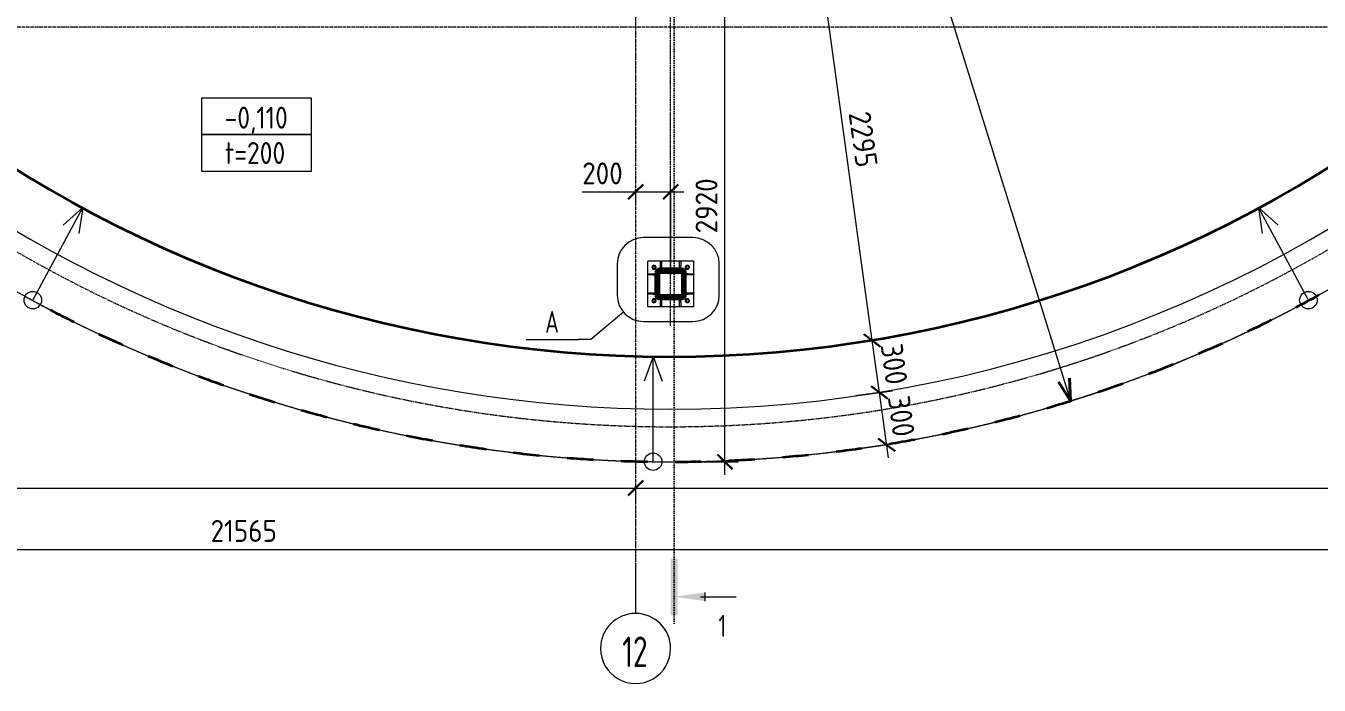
# Model space of a CAD drawing. Header units: millimetres. Extents: x 25978 to 116586, y -2270 to 13021.
# Drawn here: x 37095 to 44477, y 2497 to 6258 of the extents above; entities that cross this region are included whole.
import ezdxf

# ---------------------------------------------------------------- set-up
doc = ezdxf.new("R2010")
doc.units = ezdxf.units.MM
for name, pattern in [('01 Штриховая _2 мм_', [3, 2, -1]), ('01 Штриховая _4 мм_', [6, 3.5, -2.5]), ('02 Штрихпунктирная _10 мм_', [14, 10, -2, 0, -2]), ('02 Штрихпунктирная _20 мм_', [25, 20, -2.5, 0, -2.5]), ('04 Пунктир 10мм', [10, 0, -10])]:
    doc.linetypes.add(name, pattern=pattern)
for name, color, linetype, lineweight in [('AA_Dim', 7, 'Continuous', 9), ('AA_Dim-50', 7, 'Continuous', 9), ('AA_Linii', 7, 'Continuous', 9), ('AA_Oformlenie', 7, 'Continuous', 9), ('AA_Razrez', 7, 'Continuous', 9), ('AA_Vinoska', 7, 'Continuous', 9), ('AF_Balki', 7, 'Continuous', 20), ('AF_Lestnica', 7, '01 Штриховая _2 мм_', 9), ('AF_Perekritie', 7, 'Continuous', 20), ('AF_Perekritie_Опалубка', 253, 'Continuous', 20), ('Gen_Fragment', 7, 'Continuous', 9), ('KR_Colonna_KG', 7, 'Continuous', 20), ('KR_Detal', 7, 'Continuous', 20), ('Оси', 7, 'Continuous', 9)]:
    doc.layers.add(name, color=color, linetype=linetype, lineweight=lineweight)
doc.styles.add('ISOCPEUR', font='isocpeur.TTF', dxfattribs={"width": 0.7, "height": 175})
doc.styles.add('ISOCPEUR_1', font='isocpeur.TTF', dxfattribs={"width": 0.85, "height": 125})
doc.styles.add('ISOCPEUR_2', font='isocpeur.TTF', dxfattribs={"width": 0.9, "height": 125})
doc.styles.add('ISOCPEUR_3', font='isocpeur.TTF', dxfattribs={"width": 0.7, "height": 125})
doc.dimstyles.new('05_Округл_5мм__прозр_', dxfattribs={"dimscale": 304.8, "dimtxt": 125.344371, "dimasz": 0.278871, "dimexe": 0.246063, "dimexo": 0.164042, "dimgap": 0.016404, "dimtad": 1, "dimdec": 0, "dimrnd": 5, "dimdsep": 46, "dimtxsty": 'ISOCPEUR_2', "dimblk1": 'OBLIQUE', "dimblk2": 'OBLIQUE', "dimsah": 1, "dimcen": 0.09, "dimdle": 0.246063, "dimazin": 0, "dimtfac": 1, "dimtdec": 4, "dimtix": 1, "dimtmove": 0, "dimatfit": 3, "dimfxl": 1, "dimtvp": 1, "dimtolj": 1, "dimtzin": 0, "dimlwd": 18, "dimlwe": 18, "dimarcsym": 2})
doc.dimstyles.new('05_Округл_5мм__прозр__1', dxfattribs={"dimscale": 304.8, "dimtxt": 125.344371, "dimasz": 0.278871, "dimexe": 0.246063, "dimexo": 0.164042, "dimgap": 0.016404, "dimtad": 1, "dimdec": 0, "dimrnd": 5, "dimdsep": 46, "dimtxsty": 'ISOCPEUR_2', "dimblk1": 'OBLIQUE', "dimblk2": 'OBLIQUE', "dimsah": 1, "dimcen": 0.09, "dimdle": 0.246063, "dimazin": 0, "dimtfac": 1, "dimtdec": 4, "dimtix": 1, "dimtmove": 1, "dimatfit": 3, "dimfxl": 1, "dimtvp": 1, "dimtolj": 1, "dimtzin": 0, "dimlwd": 18, "dimlwe": 18, "dimarcsym": 2})
doc.dimstyles.new('Стрелка__округл_5_мм__1', dxfattribs={"dimscale": 304.8, "dimtxt": 125.344371, "dimasz": 0.410105, "dimexe": 0.393701, "dimexo": 0, "dimgap": 0.065617, "dimtad": 1, "dimjust": 3, "dimdec": 0, "dimrnd": 5, "dimdsep": 46, "dimtxsty": 'ISOCPEUR_1', "dimblk1": 'OPEN30', "dimblk2": 'OPEN30', "dimsah": 1, "dimcen": 0.09, "dimazin": 0, "dimtfac": 1, "dimtdec": 4, "dimtix": 1, "dimtmove": 0, "dimatfit": 2, "dimfxl": 1, "dimtvp": 1, "dimtolj": 1, "dimtzin": 0, "dimarcsym": 2})

# ---------------------------------------------------------------- blocks, each defined once
blk = doc.blocks.new('Лестницы 1 - Лестницы 1-3688333-Схема расположения входа на отм_ -0_110 в осях 7-14_ А-В')
at = {"layer": 'AF_Lestnica', "color": 250, "linetype": 'Continuous', "lineweight": 20}
blk.add_line((40780, 4370.8), (40775.1, 4370.8), dxfattribs=at)
for radius, start, end in [(7369.2, 270, 352), (7669.2, 270, 352), (7369.2, 197.04974, 270), (7669.2, 197.65643, 270), (7069.2, 237.49406, 238.7346), (7069.2, 300.20027, 301.37752), (7069.2, 239.90424, 241.14269), (7069.2, 297.78843, 298.96693), (7069.2, 242.31419, 243.55079), (7069.2, 295.3767, 296.55633), (7069.2, 244.72396, 245.95889), (7069.2, 292.96506, 294.14574), (7069.2, 247.13356, 248.36698), (7069.2, 290.5535, 291.73514), (7069.2, 249.54302, 250.77508), (7069.2, 288.14201, 289.32455), (7069.2, 251.95236, 253.18318), (7069.2, 285.73059, 286.91396), (7069.2, 254.36159, 255.59127), (7069.2, 283.31923, 284.50336), (7069.2, 256.77074, 257.99937), (7069.2, 280.90792, 282.09277), (7069.2, 259.17979, 260.40746), (7069.2, 261.58878, 262.81556), (7069.2, 278.49666, 279.68218), (7069.2, 263.9977, 265.22366), (7069.2, 266.40656, 267.63175), (7069.2, 268.81538, 270), (7069.2, 271.26311, 272.4504), (7069.2, 273.67426, 274.86099), (7069.2, 276.08544, 277.27158)]:
    blk.add_arc((40775.1, 11440), radius, start, end, dxfattribs=at)
blk = doc.blocks.new('243_Профиль гнутый сварной квадратный _НесКол_2ур_ - 160х8-4060138-Схема расположения входа на отм_ -0_110 в осях 7-14_ А-В')
at = {"layer": 'KR_Colonna_KG', "linetype": '01 Штриховая _4 мм_', "lineweight": 9}
h = blk.add_hatch(color=256, dxfattribs=at)
h.paths.add_polyline_path([(63.3, -80), (64, -80), (75.3, -75.3), (80, -64), (80, 64), (75.3, 75.3), (63.3, 80), (-65.4, 79.4), (-75.3, 75.3), (-80, 64), (-80, -64), (-75.3, -75.3), (-64, -80), (-29.8, -80)])
h.paths.add_polyline_path([(-64, -72), (-69.7, -69.7), (-72, -64), (-72, 64), (-69.7, 69.7), (-64, 72), (64, 72), (69.7, 69.7), (72, 64), (72, -64), (69.7, -69.7), (63.3, -72), (-29.8, -72)])
at = {"layer": 'KR_Colonna_KG', "lineweight": 60}
for p, q in [((64, 80), (-64, 80)), ((-80, 64), (-80, -64)), ((-72, -64), (-72, 64)), ((-64, 72), (64, 72)), ((72, 64), (72, -64)), ((80, -64), (80, 64)), ((64, -72), (-64, -72)), ((-64, -80), (64, -80))]:
    blk.add_line(p, q, dxfattribs=at)
for centre, radius, start, end in [((-64, 64), 16, 90, 180), ((64, 64), 16, 360, 90), ((-64, 64), 8, 90, 180), ((64, 64), 8, 0, 90), ((-64, -64), 16, 180, 270), ((-64, -64), 8, 180, 270), ((64, -64), 8, 270, 0), ((64, -64), 16, 270, 360)]:
    blk.add_arc(centre, radius, start, end, dxfattribs=at)
blk = doc.blocks.new('354_Прокат Лист _НесКаркас_РабПлоск_ - 354_Прокат Лист _НесКаркас_РабПлоск_-3861794-Схема расположения входа на отм_ -0_110 в осях 7-14_ А-В')
at = {"layer": 'AF_Balki'}
for p, q in [((-80, 130), (-80, -130)), ((-80, 130), (180, 130)), ((180, -130), (180, 130)), ((-80, -130), (180, -130))]:
    blk.add_line(p, q, dxfattribs=at)
blk = doc.blocks.new('354_Прокат Лист _НесКаркас_РабПлоск_ - 354_Прокат Лист _НесКаркас_РабПлоск_-3862465-Схема расположения входа на отм_ -0_110 в осях 7-14_ А-В')
at = {"layer": 'AF_Balki'}
for p, q in [((40645.1, 6527.3), (40645.1, 6534.3)), ((40645.1, 6534.3), (40675.1, 6534.3)), ((40675.1, 6527.3), (40645.1, 6527.3)), ((40675.1, 6534.3), (40695.1, 6534.3)), ((40675.1, 6534.3), (40675.1, 6527.3)), ((40675.1, 6527.3), (40695.1, 6527.3)), ((40695.1, 6534.3), (40695.1, 6527.3))]:
    blk.add_line(p, q, dxfattribs=at)
blk = doc.blocks.new('354_Прокат Лист _НесКаркас_РабПлоск_ - 354_Прокат Лист _НесКаркас_РабПлоск_-3862386-Схема расположения входа на отм_ -0_110 в осях 7-14_ А-В')
at = {"layer": 'AF_Balki'}
for p, q in [((40855.1, 6527.3), (40855.1, 6534.3)), ((40855.1, 6534.3), (40875.1, 6534.3)), ((40855.1, 6527.3), (40875.1, 6527.3)), ((40875.1, 6534.3), (40905.1, 6534.3)), ((40875.1, 6527.3), (40875.1, 6534.3)), ((40905.1, 6527.3), (40875.1, 6527.3)), ((40905.1, 6534.3), (40905.1, 6527.3))]:
    blk.add_line(p, q, dxfattribs=at)
blk = doc.blocks.new('354_Анкер клиновой _СоедНесК_РабПлоск_ - M12x120_20-4043259-Схема расположения входа на отм_ -0_110 в осях 7-14_ А-В')
at = {"layer": 'KR_Detal'}
for start, end in [(120, 180), (90, 120), (60, 90), (360, 60), (180, 240), (240, 270), (270, 300), (300, 360)]:
    blk.add_arc((0, 0), 9, start, end, dxfattribs=at)
for points in [[(-9, 5.2), (-8.3, 5.6), (-6.8, 6.5), (-5.3, 7.3), (-4.5, 7.8)], [(-9, 0), (-9, 0.9), (-9, 2.7), (-9, 4.4), (-9, 5.2)], [(-4.5, 7.8), (-3.7, 8.2), (-2.2, 9.1), (-0.7, 10), (0, 10.4)], [(0, 10.4), (0.7, 10), (2.2, 9.1), (3.7, 8.2), (4.5, 7.8)], [(4.5, 7.8), (5.3, 7.3), (6.8, 6.5), (8.3, 5.6), (9, 5.2)], [(9, 5.2), (9, 4.4), (9, 2.7), (9, 0.9), (9, 0)], [(-9, -5.2), (-9, -4.4), (-9, -2.7), (-9, -0.9), (-9, 0)], [(-4.5, -7.8), (-5.3, -7.3), (-6.8, -6.5), (-8.3, -5.6), (-9, -5.2)], [(0, -10.4), (-0.7, -10), (-2.2, -9.1), (-3.7, -8.2), (-4.5, -7.8)], [(4.5, -7.8), (3.7, -8.2), (2.2, -9.1), (0.7, -10), (0, -10.4)], [(9, -5.2), (8.3, -5.6), (6.8, -6.5), (5.3, -7.3), (4.5, -7.8)], [(9, 0), (9, -0.9), (9, -2.7), (9, -4.4), (9, -5.2)]]:
    blk.add_open_spline(points, degree=3, dxfattribs=at)
blk = doc.blocks.new('354_Шайба_ГОСТ 11371-78_СоедНесК_РабПлоск_ - Шайба_ГОСТ 11371-78-V4-Схема расположения входа на отм_ -0_110 в осях 7-14_ А-В')
at = {"layer": 'KR_Detal'}
for start, end in [(0, 180), (180, 0)]:
    blk.add_arc((0, 0), 12, start, end, dxfattribs=at)
at = {"layer": 'KR_Detal', "linetype": '01 Штриховая _4 мм_', "lineweight": 9}
for start, end in [(0, 180), (180, 360)]:
    blk.add_arc((0, 0), 6.5, start, end, dxfattribs=at)
blk = doc.blocks.new('Лестницы 2 - Лестницы 1-3699303-Схема расположения входа на отм_ -0_110 в осях 7-14_ А-В')
at = {"layer": 'AA_Linii', "linetype": '01 Штриховая _4 мм_', "lineweight": 20}
for start, end in [(182.9162121646, 270), (270, 357.0837878354)]:
    blk.add_arc((40775.061608, 11440), 7469.209461, start, end, dxfattribs=at)
blk = doc.blocks.new('012_Стрелка _ЭлУзла_Линия_ - 012_Стрелка _ЭлУзла_Линия_-3710807-Схема расположения входа на отм_ -0_110 в осях 7-14_ А-В')
at = {"layer": 'AA_Oformlenie'}
blk.add_line((0, 0), (600.2, 0), dxfattribs=at)
blk = doc.blocks.new('012_Стрелка _ЭлУзла_Линия_ - 012_Стрелка _ЭлУзла_Линия_-3710905-Схема расположения входа на отм_ -0_110 в осях 7-14_ А-В')
at = {"layer": 'AA_Oformlenie'}
blk.add_line((0, 0), (600, 0), dxfattribs=at)
blk = doc.blocks.new('012_Стрелка _ЭлУзла_Линия_ - 012_Стрелка _ЭлУзла_Линия_-3711042-Схема расположения входа на отм_ -0_110 в осях 7-14_ А-В')
at = {"layer": 'AA_Oformlenie'}
blk.add_line((0, 0), (600, 0), dxfattribs=at)
blk = doc.blocks.new('Ось сетки - d_4мм-2765513-Схема расположения входа на отм_ -0_110 в осях 7-14_ А-В')
at = {"layer": 'Оси'}
for start, end in [(360, 180), (360, 180), (180, 360), (180, 360)]:
    blk.add_arc((0, 0), 4, start, end, dxfattribs=at)
blk = doc.blocks.new('042_М_Плиты толщина и отметка - Толщина и отметка-1913325-Схема расположения входа на отм_ -0_110 в осях 7-14_ А-В')
at = {"layer": 'AA_Vinoska'}
for p, q in [((6.28, 4.17), (-6.28, 4.17)), ((-6.28, 4.17), (-6.28, 0)), ((6.28, 0), (6.28, 4.17)), ((6.28, 0), (-6.28, 0)), ((-6.28, 0), (-6.28, -4.17)), ((-6.28, 0), (6.28, 0)), ((6.28, -4.17), (6.28, 0)), ((-6.28, -4.17), (6.28, -4.17))]:
    blk.add_line(p, q, dxfattribs=at)
blk = doc.blocks.new('DIMBLOCK1-Схема расположения входа на отм_ -0_110 в осях 7-14_ А-В')
at = {"layer": 'AA_Dim-50', "lineweight": 18}
for p, q in [((41830, 4146.5), (42041.3, 4175.6)), ((41967, 4165.4), (41830, 4146.5)), ((42018.2, 3793.9), (41967, 4165.4)), ((41870.9, 3849.3), (42082.3, 3878.4)), ((42008, 3868.2), (41870.9, 3849.3))]:
    blk.add_line(p, q, dxfattribs=at)
at = {"layer": 'AA_Dim-50', "lineweight": 30}
for p, q in [((41967, 4165.4), (41919.1, 4201.7)), ((41967, 4165.4), (42014.9, 4129.1)), ((42008, 3868.2), (41960.1, 3904.5)), ((42008, 3868.2), (42055.9, 3831.9))]:
    blk.add_line(p, q, dxfattribs=at)
at = {"layer": 'AA_Dim-50', "color": 0, "lineweight": 18, "insert": (42137.8, 4155.7), "char_height": 125, "width": 280.961, "attachment_point": 1, "rotation": 277.84154, "line_spacing_factor": 1.135194, "style": 'ISOCPEUR_2'}
blk.add_mtext('300', dxfattribs=at)
blk = doc.blocks.new('_Oblique')
at = {"color": 0, "linetype": 'ByBlock', "lineweight": -2}
blk.add_line((-0.5, -0.5), (0.5, 0.5), dxfattribs=at)
blk = doc.blocks.new('DIMBLOCK2-Схема расположения входа на отм_ -0_110 в осях 7-14_ А-В')
at = {"layer": 'AA_Dim-50', "lineweight": 18}
for p, q in [((41789.1, 4443.7), (42000.4, 4472.8)), ((41926.1, 4462.6), (41789.1, 4443.7)), ((41967, 4165.4), (41926.1, 4462.6)), ((41830, 4146.5), (42041.3, 4175.6)), ((41967, 4165.4), (41830, 4146.5))]:
    blk.add_line(p, q, dxfattribs=at)
at = {"layer": 'AA_Dim-50', "lineweight": 30}
for p, q in [((41926.1, 4462.6), (41878.2, 4498.9)), ((41926.1, 4462.6), (41974, 4426.3)), ((41967, 4165.4), (41919.1, 4201.7)), ((41967, 4165.4), (42014.9, 4129.1))]:
    blk.add_line(p, q, dxfattribs=at)
at = {"layer": 'AA_Dim-50', "color": 0, "lineweight": 18, "insert": (42096.9, 4452.9), "char_height": 125, "width": 280.961, "attachment_point": 1, "rotation": 277.84154, "line_spacing_factor": 1.135194, "style": 'ISOCPEUR_2'}
blk.add_mtext('300', dxfattribs=at)
blk = doc.blocks.new('DIMBLOCK3-Схема расположения входа на отм_ -0_110 в осях 7-14_ А-В')
at = {"layer": 'AA_Dim-50', "lineweight": 18}
for p, q in [((41926.1, 4462.6), (41602.7, 6810.4)), ((41476, 6717.3), (41687.3, 6746.4)), ((41613, 6736.1), (41476, 6717.3)), ((41789.1, 4443.7), (42000.4, 4472.8)), ((41926.1, 4462.6), (41789.1, 4443.7))]:
    blk.add_line(p, q, dxfattribs=at)
at = {"layer": 'AA_Dim-50', "lineweight": 30}
for p, q in [((41613, 6736.1), (41565.1, 6772.4)), ((41613, 6736.1), (41660.9, 6699.8)), ((41926.1, 4462.6), (41878.2, 4498.9)), ((41926.1, 4462.6), (41974, 4426.3))]:
    blk.add_line(p, q, dxfattribs=at)
at = {"layer": 'AA_Dim-50', "color": 0, "lineweight": 18, "insert": (41914.5, 5776.9), "char_height": 125, "width": 374.614, "attachment_point": 1, "rotation": 277.84154, "line_spacing_factor": 1.135194, "style": 'ISOCPEUR_2'}
blk.add_mtext('2295', dxfattribs=at)
blk = doc.blocks.new('DIMBLOCK24-Схема расположения входа на отм_ -0_110 в осях 7-14_ А-В')
at = {"layer": 'AA_Dim-50', "lineweight": 30}
for p, q in [((32005.1, 3621.1), (31962.6, 3578.6)), ((32005.1, 3621.1), (32047.6, 3663.6)), ((40575.1, 3621.1), (40532.6, 3578.6)), ((40575.1, 3621.1), (40617.6, 3663.6))]:
    blk.add_line(p, q, dxfattribs=at)
at = {"layer": 'AA_Dim-50', "lineweight": 18}
for p, q in [((32005.1, 3631.3), (32005.1, 3546.1)), ((32005.1, 3621.1), (32005.1, 3631.3)), ((32005.1, 3621.1), (40575.1, 3621.1)), ((40575.1, 3631.3), (40575.1, 3546.1)), ((40575.1, 3621.1), (40575.1, 3631.3))]:
    blk.add_line(p, q, dxfattribs=at)
at = {"layer": 'AA_Dim-50', "color": 0, "lineweight": 18, "insert": (36134, 3789), "char_height": 125, "width": 374.614, "attachment_point": 1, "line_spacing_factor": 1.135194, "style": 'ISOCPEUR_2'}
blk.add_mtext('8570', dxfattribs=at)
blk = doc.blocks.new('DIMBLOCK25-Схема расположения входа на отм_ -0_110 в осях 7-14_ А-В')
at = {"layer": 'AA_Dim-50', "lineweight": 30}
for p, q in [((40575.1, 3621.1), (40532.6, 3578.6)), ((40575.1, 3621.1), (40617.6, 3663.6)), ((49115.1, 3621.1), (49072.6, 3578.6)), ((49115.1, 3621.1), (49157.6, 3663.6))]:
    blk.add_line(p, q, dxfattribs=at)
at = {"layer": 'AA_Dim-50', "lineweight": 18}
for p, q in [((40575.1, 3631.3), (40575.1, 3546.1)), ((40575.1, 3621.1), (40575.1, 3631.3)), ((40575.1, 3621.1), (49190.1, 3621.1)), ((49115.1, 3631.3), (49115.1, 3546.1)), ((49115.1, 3621.1), (49115.1, 3631.3))]:
    blk.add_line(p, q, dxfattribs=at)
at = {"layer": 'AA_Dim-50', "color": 0, "lineweight": 18, "insert": (44684.2, 3789), "char_height": 125, "width": 385.966, "attachment_point": 1, "line_spacing_factor": 1.135194, "style": 'ISOCPEUR_2'}
blk.add_mtext('8540', dxfattribs=at)
blk = doc.blocks.new('DIMBLOCK26-Схема расположения входа на отм_ -0_110 в осях 7-14_ А-В')
at = {"layer": 'AA_Dim-50', "lineweight": 18}
for p, q in [((27475.1, 3271.1), (49190.1, 3271.1)), ((27550.1, 3281.3), (27550.1, 3196.1)), ((27550.1, 3271.1), (27550.1, 3281.3)), ((49115.1, 3281.3), (49115.1, 3196.1)), ((49115.1, 3271.1), (49115.1, 3281.3))]:
    blk.add_line(p, q, dxfattribs=at)
at = {"layer": 'AA_Dim-50', "lineweight": 30}
for p, q in [((27550.1, 3271.1), (27507.6, 3228.6)), ((27550.1, 3271.1), (27592.6, 3313.6)), ((49115.1, 3271.1), (49072.6, 3228.6)), ((49115.1, 3271.1), (49157.6, 3313.6))]:
    blk.add_line(p, q, dxfattribs=at)
at = {"layer": 'AA_Dim-50', "color": 0, "lineweight": 18, "insert": (38149.3, 3439), "char_height": 125, "width": 439.888, "attachment_point": 1, "line_spacing_factor": 1.135194, "style": 'ISOCPEUR_2'}
blk.add_mtext('21565', dxfattribs=at)
blk = doc.blocks.new('Разрез - Номер узла_ спереди-394134-Схема расположения входа на отм_ -0_110 в осях 7-14_ А-В')
at = {"layer": 'AA_Razrez'}
for points in [[(7.33, 0.4), (7.33, -0.39), (0.87, -0.39), (0.87, 0.4)], [(3.5, -3.53), (2.5, -3.53), (3, 0)]]:
    blk.add_hatch(color=256, dxfattribs=at).paths.add_polyline_path(points)
for p, q in [((2.5, -3.53), (3.5, -3.53)), ((3, -3), (3, -7.1))]:
    blk.add_line(p, q, dxfattribs=at)
blk = doc.blocks.new('DIMBLOCK31-Схема расположения входа на отм_ -0_110 в осях 7-14_ А-В')
at = {"layer": 'AA_Dim-50', "lineweight": 30}
for p, q in [((41085.1, 6690), (41042.6, 6732.5)), ((41085.1, 6690), (41127.6, 6647.5)), ((41085.1, 3770.8), (41042.6, 3813.3)), ((41085.1, 3770.8), (41127.6, 3728.3))]:
    blk.add_line(p, q, dxfattribs=at)
at = {"layer": 'AA_Dim-50', "lineweight": 18}
for p, q in [((41085.1, 3695.8), (41085.1, 6765)), ((41025.1, 6690), (41160.1, 6690)), ((41085.1, 6690), (41025.1, 6690)), ((40825.1, 3770.8), (41160.1, 3770.8)), ((41085.1, 3770.8), (40825.1, 3770.8))]:
    blk.add_line(p, q, dxfattribs=at)
at = {"layer": 'AA_Dim-50', "color": 0, "lineweight": 18, "insert": (40917.3, 5074.3), "char_height": 125, "width": 374.614, "attachment_point": 1, "rotation": 90, "line_spacing_factor": 1.135194, "style": 'ISOCPEUR_2'}
blk.add_mtext('2920', dxfattribs=at)
blk = doc.blocks.new('DIMBLOCK32-Схема расположения входа на отм_ -0_110 в осях 7-14_ А-В')
at = {"layer": 'AA_Dim-50'}
for p, q in [((40806.4, 11423.6), (40743.8, 11456.4)), ((40758.6, 11408.7), (40791.5, 11471.3)), ((40775.1, 11440), (43057.6, 4118.3))]:
    blk.add_line(p, q, dxfattribs=at)
at = {"layer": 'AA_Dim-50', "lineweight": 40}
for q in [(42988.4, 4227.7), (43052.3, 4247.6)]:
    blk.add_line((43057.6, 4118.3), q, dxfattribs=at)
at = {"layer": 'AA_Dim-50'}
blk.add_arc((40775.1, 11440), 7669.2, 286.41806, 288.21107, dxfattribs=at)
at = {"layer": 'AA_Dim-50', "color": 0, "insert": (42033.1, 8018.7), "char_height": 125, "width": 465.43, "attachment_point": 1, "rotation": 287.31457, "line_spacing_factor": 1.135194, "style": 'ISOCPEUR_1'}
blk.add_mtext('R7670', dxfattribs=at)
blk = doc.blocks.new('_Open30')
at = {"color": 0, "linetype": 'ByBlock', "lineweight": -2}
for p, q in [((-1, 0.268), (0, 0)), ((0, 0), (-1, -0.268)), ((0, 0), (-1, 0))]:
    blk.add_line(p, q, dxfattribs=at)
blk = doc.blocks.new('DIMBLOCK40-Схема расположения входа на отм_ -0_110 в осях 7-14_ А-В')
at = {"layer": 'AA_Dim-50', "lineweight": 30}
for p, q in [((40575.1, 5310.9), (40617.6, 5353.4)), ((40775.1, 5310.9), (40817.6, 5353.4)), ((40575.1, 5310.9), (40532.6, 5268.4)), ((40775.1, 5310.9), (40732.6, 5268.4))]:
    blk.add_line(p, q, dxfattribs=at)
at = {"layer": 'AA_Dim-50', "lineweight": 18}
for p, q in [((40575.1, 5321), (40575.1, 5235.9)), ((40575.1, 5310.9), (40575.1, 5321)), ((40775.1, 4835.4), (40775.1, 5385.9)), ((40270.6, 5310.9), (40554.7, 5310.9)), ((40500.1, 5310.9), (40850.1, 5310.9)), ((40554.7, 5310.9), (40675.1, 5310.9)), ((40775.1, 5310.9), (40775.1, 4835.4))]:
    blk.add_line(p, q, dxfattribs=at)
at = {"layer": 'AA_Dim-50', "color": 0, "lineweight": 18, "insert": (40270.6, 5478.7), "char_height": 125, "width": 280.961, "attachment_point": 1, "line_spacing_factor": 1.135194, "style": 'ISOCPEUR_2'}
blk.add_mtext('200', dxfattribs=at)
blk = doc.blocks.new('План несущих конструкций - Номер узла 6мм-393529-Схема расположения входа на отм_ -0_110 в осях 7-14_ А-В')
at = {"layer": 'Gen_Fragment'}
blk.add_line((-2.95, 0), (3.05, 0), dxfattribs=at)

msp = doc.modelspace()

# ---------------------------------------------------------------- linework, layer by layer
at = {"layer": 'AA_Linii', "linetype": '02 Штрихпунктирная _10 мм_', "lineweight": 20}
msp.add_line((40775.0637, 4545.7938), (40775.0637, 11145.7938), dxfattribs=at)
at = {"layer": 'AA_Razrez', "linetype": '04 Пунктир 10мм'}
msp.add_line((40795.0616, 2851.0536), (40795.0616, 7665.8816), dxfattribs=at)
at = {"layer": 'AA_Vinoska'}
for p, q in [((37419.3776, 5221.2173), (37307.2922, 5121.5335)), ((37419.3776, 5221.2173), (37397.5908, 5072.808)), ((44130.7456, 5221.2173), (44242.831, 5121.5335)), ((44130.7456, 5221.2173), (44152.5324, 5072.808)), ((40675.0616, 4371.6843), (40623.7586, 4230.7304)), ((40675.0616, 4371.6843), (40726.3646, 4230.7304))]:
    msp.add_line(p, q, dxfattribs=at)
for centre in [(37134.4499, 4693.1868), (44415.6733, 4693.1868), (40675.0616, 3771.4425)]:
    msp.add_circle(centre, 50, dxfattribs=at)
at = {"layer": 'AF_Perekritie', "linetype": '01 Штриховая _4 мм_'}
for start, end in [(241.32335534, 242.50605796), (296.56396176, 297.7413116), (243.6319231, 244.81320042), (294.26731201, 295.44555119), (245.94035665, 247.12034314), (291.97054382, 293.15405833), (248.24867389, 249.42748612), (250.55688965, 251.73462936), (289.67363887, 290.8540725), (287.37657481, 288.55835239), (252.86501637, 254.04177287), (285.07932416, 286.26264402), (255.17306452, 256.34891666), (282.78185272, 283.96694666), (257.481043, 258.65606073), (280.48411736, 281.67125964), (259.78895941, 260.96320508), (262.09682027, 263.27034972), (278.18606293, 279.37558233), (264.40463125, 265.57749464), (266.71239724, 267.88463986), (269.02012256, 270.19295954), (271.28914239, 272.48860334), (273.58868677, 274.78425465), (275.88761775, 277.07991418)]:
    msp.add_arc((40775.0616, 11440), 7669.2095, start, end, dxfattribs=at)
at = {"layer": 'AF_Perekritie_Опалубка', "lineweight": 35}
for radius, start, end in [(7069.2095, 197.79694229, 352.00000216), (7669.2095, 297.74168225, 298.86013763), (7669.2095, 242.50642861, 243.63155245), (7669.2095, 295.44592184, 296.56359111), (7669.2095, 244.81357107, 245.939986), (7669.2095, 293.15442898, 294.26694136), (7669.2095, 247.12071379, 248.24830324), (7669.2095, 290.85444315, 291.97017317), (7669.2095, 249.42785677, 250.556519), (7669.2095, 288.55872304, 289.67326821), (7669.2095, 251.73500001, 252.86464572), (7669.2095, 254.04214353, 255.17269387), (7669.2095, 286.26301467, 287.37620416), (7669.2095, 256.34928731, 257.48067235), (7669.2095, 283.96731731, 285.07895351), (7669.2095, 258.65643138, 259.78858875), (7669.2095, 281.67163029, 282.78148207), (7669.2095, 260.96357573, 262.09644962), (7669.2095, 277.08028483, 278.18569228), (7669.2095, 279.37595298, 280.48374671), (7669.2095, 263.27072037, 264.4042606), (7669.2095, 265.5778653, 266.71202659), (7669.2095, 267.88501052, 269.01975191), (7669.2095, 270.19333019, 271.28877174), (7669.2095, 272.48897399, 273.58831612), (7669.2095, 274.7846253, 275.8872471)]:
    msp.add_arc((40775.0616, 11440), radius, start, end, dxfattribs=at)
at = {"layer": 'Gen_Fragment'}
for p, q in [((40902.5939, 5049.5777), (40620.3749, 5049.5777)), ((40470.3749, 4899.5777), (40470.3749, 4721.7924)), ((41052.5939, 4721.7924), (41052.5939, 4899.5777)), ((40505.4999, 4625.3365), (40319.6322, 4469.2707)), ((40620.3749, 4571.7924), (40902.5939, 4571.7924)), ((40319.6322, 4469.2707), (40249.0079, 4469.2707))]:
    msp.add_line(p, q, dxfattribs=at)
for centre, start, end in [((40620.3749, 4899.5777), 90, 180), ((40902.5939, 4899.5777), 0, 90), ((40620.3749, 4721.7924), 180, 270), ((40902.5939, 4721.7924), 270, 0)]:
    msp.add_arc(centre, 150, start, end, dxfattribs=at)
at = {"layer": 'Оси', "linetype": '02 Штрихпунктирная _20 мм_'}
for p, q in [((40575.0616, 12431.8629), (40575.0616, 3155.5937)), ((49415.0616, 6250), (26637.2958, 6250))]:
    msp.add_line(p, q, dxfattribs=at)
at = {"layer": 'Оси'}
msp.add_line((40575.0616, 3155.5937), (40575.0616, 2905.5937), dxfattribs=at)

# ---------------------------------------------------------------- block references
at = {"layer": 'AA_Oformlenie'}
for name, p, rotation in [('012_Стрелка _ЭлУзла_Линия_ - 012_Стрелка _ЭлУзла_Линия_-3711042-Схема расположения входа на отм_ -0_110 в осях 7-14_ А-В', (37134.4499, 4693.1868), 61.64849499248336), ('012_Стрелка _ЭлУзла_Линия_ - 012_Стрелка _ЭлУзла_Линия_-3710905-Схема расположения входа на отм_ -0_110 в осях 7-14_ А-В', (44415.6733, 4693.1868), 118.3515050075166), ('012_Стрелка _ЭлУзла_Линия_ - 012_Стрелка _ЭлУзла_Линия_-3710807-Схема расположения входа на отм_ -0_110 в осях 7-14_ А-В', (40675.0616, 3771.4425), 90)]:
    msp.add_blockref(name, p, dxfattribs=dict(at, rotation=rotation))
at = {"layer": 'AA_Razrez', "xscale": 49.99999999999998, "yscale": 49.99999999999998, "zscale": 49.99999999999998, "rotation": 90}
msp.add_blockref('Разрез - Номер узла_ спереди-394134-Схема расположения входа на отм_ -0_110 в осях 7-14_ А-В', (40795.0616, 2851.0536), dxfattribs=at)
at = {"layer": 'AA_Vinoska', "xscale": 49.99999999999998, "yscale": 49.99999999999998, "zscale": 49.99999999999998}
msp.add_blockref('042_М_Плиты толщина и отметка - Толщина и отметка-1913325-Схема расположения входа на отм_ -0_110 в осях 7-14_ А-В', (38411.2604, 5637.3858), dxfattribs=at)
at = {"layer": 'AF_Balki', "extrusion": (0, 0, -1)}
msp.add_blockref('354_Прокат Лист _НесКаркас_РабПлоск_ - 354_Прокат Лист _НесКаркас_РабПлоск_-3861794-Схема расположения входа на отм_ -0_110 в осях 7-14_ А-В', (-40825.0616, 4785.3953), dxfattribs=at)
at = {"layer": 'AF_Balki'}
for name, p, rotation in [('354_Прокат Лист _НесКаркас_РабПлоск_ - 354_Прокат Лист _НесКаркас_РабПлоск_-3862465-Схема расположения входа на отм_ -0_110 в осях 7-14_ А-В', (34189.2711, 45560.4488), 270), ('354_Прокат Лист _НесКаркас_РабПлоск_ - 354_Прокат Лист _НесКаркас_РабПлоск_-3862386-Схема расположения входа на отм_ -0_110 в осях 7-14_ А-В', (47360.8521, -35989.6744), 90), ('354_Прокат Лист _НесКаркас_РабПлоск_ - 354_Прокат Лист _НесКаркас_РабПлоск_-3862465-Схема расположения входа на отм_ -0_110 в осях 7-14_ А-В', (81550.1232, 11371.1858), 180), ('354_Прокат Лист _НесКаркас_РабПлоск_ - 354_Прокат Лист _НесКаркас_РабПлоск_-3862386-Схема расположения входа на отм_ -0_110 в осях 7-14_ А-В', (34189.2711, 45560.4649), 270), ('354_Прокат Лист _НесКаркас_РабПлоск_ - 354_Прокат Лист _НесКаркас_РабПлоск_-3862465-Схема расположения входа на отм_ -0_110 в осях 7-14_ А-В', (47360.8521, -35989.6583), 90)]:
    msp.add_blockref(name, p, dxfattribs=dict(at, rotation=rotation))
for name, p in [('354_Прокат Лист _НесКаркас_РабПлоск_ - 354_Прокат Лист _НесКаркас_РабПлоск_-3862465-Схема расположения входа на отм_ -0_110 в осях 7-14_ А-В', (0, -1690.3953)), ('354_Прокат Лист _НесКаркас_РабПлоск_ - 354_Прокат Лист _НесКаркас_РабПлоск_-3862465-Схема расположения входа на отм_ -0_110 в осях 7-14_ А-В', (0, -1800.3953)), ('354_Прокат Лист _НесКаркас_РабПлоск_ - 354_Прокат Лист _НесКаркас_РабПлоск_-3862386-Схема расположения входа на отм_ -0_110 в осях 7-14_ А-В', (0, -1800.3953))]:
    msp.add_blockref(name, p, dxfattribs=at)
at = {"layer": 'AF_Lestnica', "color": 250, "linetype": 'Continuous', "lineweight": 20}
for name in ['Лестницы 2 - Лестницы 1-3699303-Схема расположения входа на отм_ -0_110 в осях 7-14_ А-В', 'Лестницы 1 - Лестницы 1-3688333-Схема расположения входа на отм_ -0_110 в осях 7-14_ А-В']:
    msp.add_blockref(name, (0, 0), dxfattribs=at)
at = {"layer": 'Gen_Fragment', "xscale": 49.99999999999998, "yscale": 49.99999999999998, "zscale": 49.99999999999998}
msp.add_blockref('План несущих конструкций - Номер узла 6мм-393529-Схема расположения входа на отм_ -0_110 в осях 7-14_ А-В', (40099.0079, 4469.2707), dxfattribs=at)
at = {"layer": 'KR_Colonna_KG', "rotation": 180}
msp.add_blockref('243_Профиль гнутый сварной квадратный _НесКол_2ур_ - 160х8-4060138-Схема расположения входа на отм_ -0_110 в осях 7-14_ А-В', (40775.0616, 4785.3953), dxfattribs=at)
at = {"layer": 'KR_Detal', "linetype": '01 Штриховая _4 мм_', "lineweight": 9}
for p in [(40680.0616, 4880.3953), (40870.0616, 4880.3953), (40680.0616, 4690.3953), (40870.0616, 4690.3953)]:
    msp.add_blockref('354_Шайба_ГОСТ 11371-78_СоедНесК_РабПлоск_ - Шайба_ГОСТ 11371-78-V4-Схема расположения входа на отм_ -0_110 в осях 7-14_ А-В', p, dxfattribs=at)
at = {"layer": 'KR_Detal'}
for p in [(40680.0616, 4880.3953), (40870.0616, 4880.3953), (40680.0616, 4690.3953), (40870.0616, 4690.3953)]:
    msp.add_blockref('354_Анкер клиновой _СоедНесК_РабПлоск_ - M12x120_20-4043259-Схема расположения входа на отм_ -0_110 в осях 7-14_ А-В', p, dxfattribs=at)
at = {"layer": 'Оси', "xscale": 49.99999999999998, "yscale": 49.99999999999998, "zscale": 49.99999999999998, "rotation": 180}
msp.add_blockref('Ось сетки - d_4мм-2765513-Схема расположения входа на отм_ -0_110 в осях 7-14_ А-В', (40575.0616, 2705.5937), dxfattribs=at)

# ---------------------------------------------------------------- texts
at = {"layer": 'AA_Razrez', "insert": (41048.4551, 2897.2917), "char_height": 125, "width": 53.312219, "attachment_point": 1, "style": 'ISOCPEUR_3'}
msp.add_mtext('\\fISOCPEUR|b0|i0|c204|p34|;\\W.7;1', dxfattribs=at)
at = {"layer": 'AA_Vinoska', "char_height": 125, "attachment_point": 1, "style": 'ISOCPEUR_1'}
for s, insert, width in [('-0,110', (38229.3062, 5796.7599), 449.746687), ('t=200', (38230.7937, 5595.0594), 446.339516)]:
    msp.add_mtext(s, dxfattribs=dict(at, insert=insert, width=width))
at = {"layer": 'Gen_Fragment', "insert": (40058.7958, 4631.8178), "char_height": 125, "width": 95.400812, "attachment_point": 1, "style": 'ISOCPEUR_3'}
msp.add_mtext('\\fISOCPEUR|b0|i0|c204|p34|;\\W.7;А', dxfattribs=at)
at = {"layer": 'Оси', "insert": (40498.6519, 2774.1968), "char_height": 175, "width": 179.578, "attachment_point": 1, "style": 'ISOCPEUR'}
msp.add_mtext('12', dxfattribs=at)

# ---------------------------------------------------------------- dimensions: what is measured, and where the dimension line sits
at = {"layer": 'AA_Dim'}
dim = msp.add_radius_dim(center=(40775.0616, 11440), mpoint=(43057.5532, 4118.3195), dimstyle='Стрелка__округл_5_мм__1', override={"dimpost": 'R<>'}, dxfattribs=at)
dim.commit()
dim.dimension.update_dxf_attribs({"geometry": 'DIMBLOCK32-Схема расположения входа на отм_ -0_110 в осях 7-14_ А-В', "text_midpoint": (41976.4678, 7863.381)})
at = {"layer": 'AA_Dim', "lineweight": 18}
for base, p1, p2, angle, override, picture, middle in [((41612.9778, 6736.1256), (41739.541, 4436.8934), (41426.4254, 6710.4333), 277.84154026, {"dimpost": '<>', "dimfxl": 2295}, 'DIMBLOCK3-Схема расположения входа на отм_ -0_110 в осях 7-14_ А-В', (41836.4045, 5608.565)), ((41085.1394, 6690), (40775.0616, 3770.7905), (40975.0616, 6690), 90, {"dimpost": '<>', "dimfxl": 2926.05261}, 'DIMBLOCK31-Схема расположения входа на отм_ -0_110 в осях 7-14_ А-В', (41017.6394, 5230.3953)), ((41926.0935, 4462.5857), (41780.4712, 4139.6987), (41739.541, 4436.8934), 277.84154026, {"dimpost": '<>', "dimfxl": 300}, 'DIMBLOCK2-Схема расположения входа на отм_ -0_110 в осях 7-14_ А-В', (42013.4274, 4323.1976)), ((41967.0237, 4165.391), (41821.4013, 3842.5039), (41780.4712, 4139.6987), 277.84154026, {"dimpost": '<>', "dimfxl": 300}, 'DIMBLOCK1-Схема расположения входа на отм_ -0_110 в осях 7-14_ А-В', (42054.3576, 4026.0029))]:
    dim = msp.add_linear_dim(base=base, p1=p1, p2=p2, angle=angle, dimstyle='05_Округл_5мм__прозр_', override=override, dxfattribs=at)
    dim.commit()
    dim.dimension.update_dxf_attribs({"geometry": picture, "text_midpoint": middle})
dim = msp.add_linear_dim(base=(40775.0616, 5310.8932), p1=(40575.0616, 5370.9973), p2=(40775.0616, 4785.3953), dimstyle='05_Округл_5мм__прозр__1', override={"dimpost": '<>', "dimfxl": 618.813157}, dxfattribs=at)
dim.commit()
dim.dimension.update_dxf_attribs({"geometry": 'DIMBLOCK40-Схема расположения входа на отм_ -0_110 в осях 7-14_ А-В', "text_midpoint": (40411.0413, 5395.3997), "dimtype": 160})
for base, p1, p2, override, picture, middle in [((40575.0616, 3621.1483), (32005.0616, 3681.2523), (40575.0616, 3681.2523), {"dimpost": '<>', "dimfxl": 8570}, 'DIMBLOCK24-Схема расположения входа на отм_ -0_110 в осях 7-14_ А-В', (36290.0616, 3688.6483)), ((49115.0616, 3621.1483), (40575.0616, 3681.2523), (49115.0616, 3681.2523), {"dimpost": '<>', "dimfxl": 8540}, 'DIMBLOCK25-Схема расположения входа на отм_ -0_110 в осях 7-14_ А-В', (44845.0616, 3688.6483)), ((49115.0616, 3271.1483), (27550.0616, 3331.2523), (49115.0616, 3331.2523), {"dimpost": '<>', "dimfxl": 21565}, 'DIMBLOCK26-Схема расположения входа на отм_ -0_110 в осях 7-14_ А-В', (38332.5616, 3338.6483))]:
    dim = msp.add_linear_dim(base=base, p1=p1, p2=p2, dimstyle='05_Округл_5мм__прозр_', override=override, dxfattribs=at)
    dim.commit()
    dim.dimension.update_dxf_attribs({"geometry": picture, "text_midpoint": middle})

doc.saveas('drawing.dxf')
